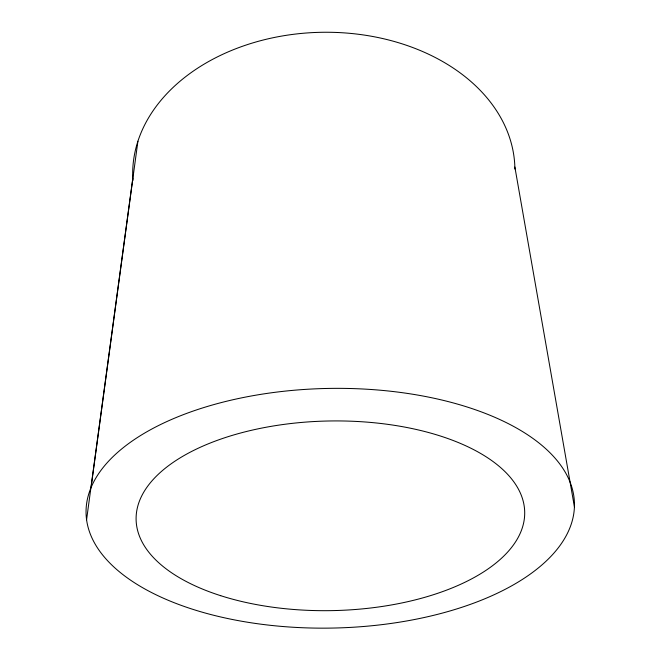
<?xml version="1.0" encoding="UTF-8"?>
<svg xmlns="http://www.w3.org/2000/svg" width="661" height="661" viewBox="0 0 661 661"><rect width="100%" height="100%" fill="white"/><g stroke="black" fill="none" stroke-linecap="round" stroke-linejoin="round"><path stroke-width="0.99" d="M86.583 519.761L132.778 178.487M91.044 487.595L137.909 141.231M514.861 167.026L574.417 506.863A244.248 119.839 -1.1 0 1 204.332 612.78A244.248 119.839 -1.1 0 1 211.999 405.11A244.248 119.839 -1.1 0 1 574.417 506.863M132.894 180.511A191.136 139.81 -1.1 0 1 318.296 32.372A191.136 139.81 -1.1 0 1 514.911 169.059M220.708 595.693A194.334 94.829 -1.1 0 0 524.14 520.199A194.334 94.829 -1.1 0 0 246.346 431.526A194.334 94.829 -1.1 0 0 220.708 595.693"/></g></svg>
